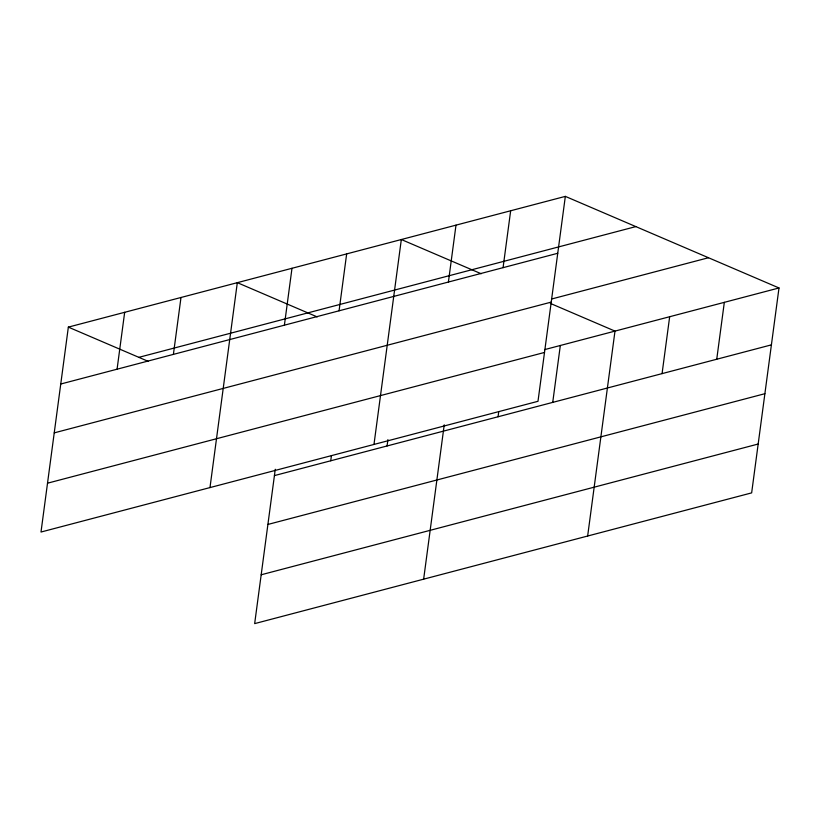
<?xml version="1.0" encoding="UTF-8"?>
<svg xmlns="http://www.w3.org/2000/svg" width="820" height="820" viewBox="0 0 820 820"><rect width="100%" height="100%" fill="white"/><g stroke="black" fill="none" stroke-linecap="round" stroke-linejoin="round"><path stroke-width="1.23" d="M565.339 196.38L68.347 327.118L41 532.036L537.992 401.298L565.339 196.38L779 287.963L751.653 492.881L254.661 623.62L275.264 469.276M117.075 369.205L124.671 312.297M173.399 354.383L180.994 297.486M209.981 487.592L237.318 282.664L317.207 316.909M284.396 325.181L291.992 268.284M339.07 310.8L346.655 253.903M330.747 460.789L331.413 455.725M373.981 444.44L401.328 239.522L481.207 273.757M387.071 445.967L387.911 439.643M448.407 282.039L455.992 225.141M423.643 579.176L444.235 424.832M503.07 267.658L510.665 210.76M498.058 416.765L498.734 411.712M552.731 402.384L560.326 345.486M587.653 536.024L614.99 331.106L550.364 303.4M662.068 373.623L669.663 316.725M716.741 359.242L724.326 302.344M138.857 357.346L635.848 226.597M60.752 384.016L557.743 253.277M551.768 298.962L708.49 257.736M54.233 432.868L551.224 302.119M544.531 349.638L779 287.963M47.519 483.195L544.511 352.446M274.413 475.6L771.405 344.861M267.894 524.452L764.886 393.702M261.18 574.779L758.172 444.03M68.347 327.118L148.225 361.364"/></g></svg>
